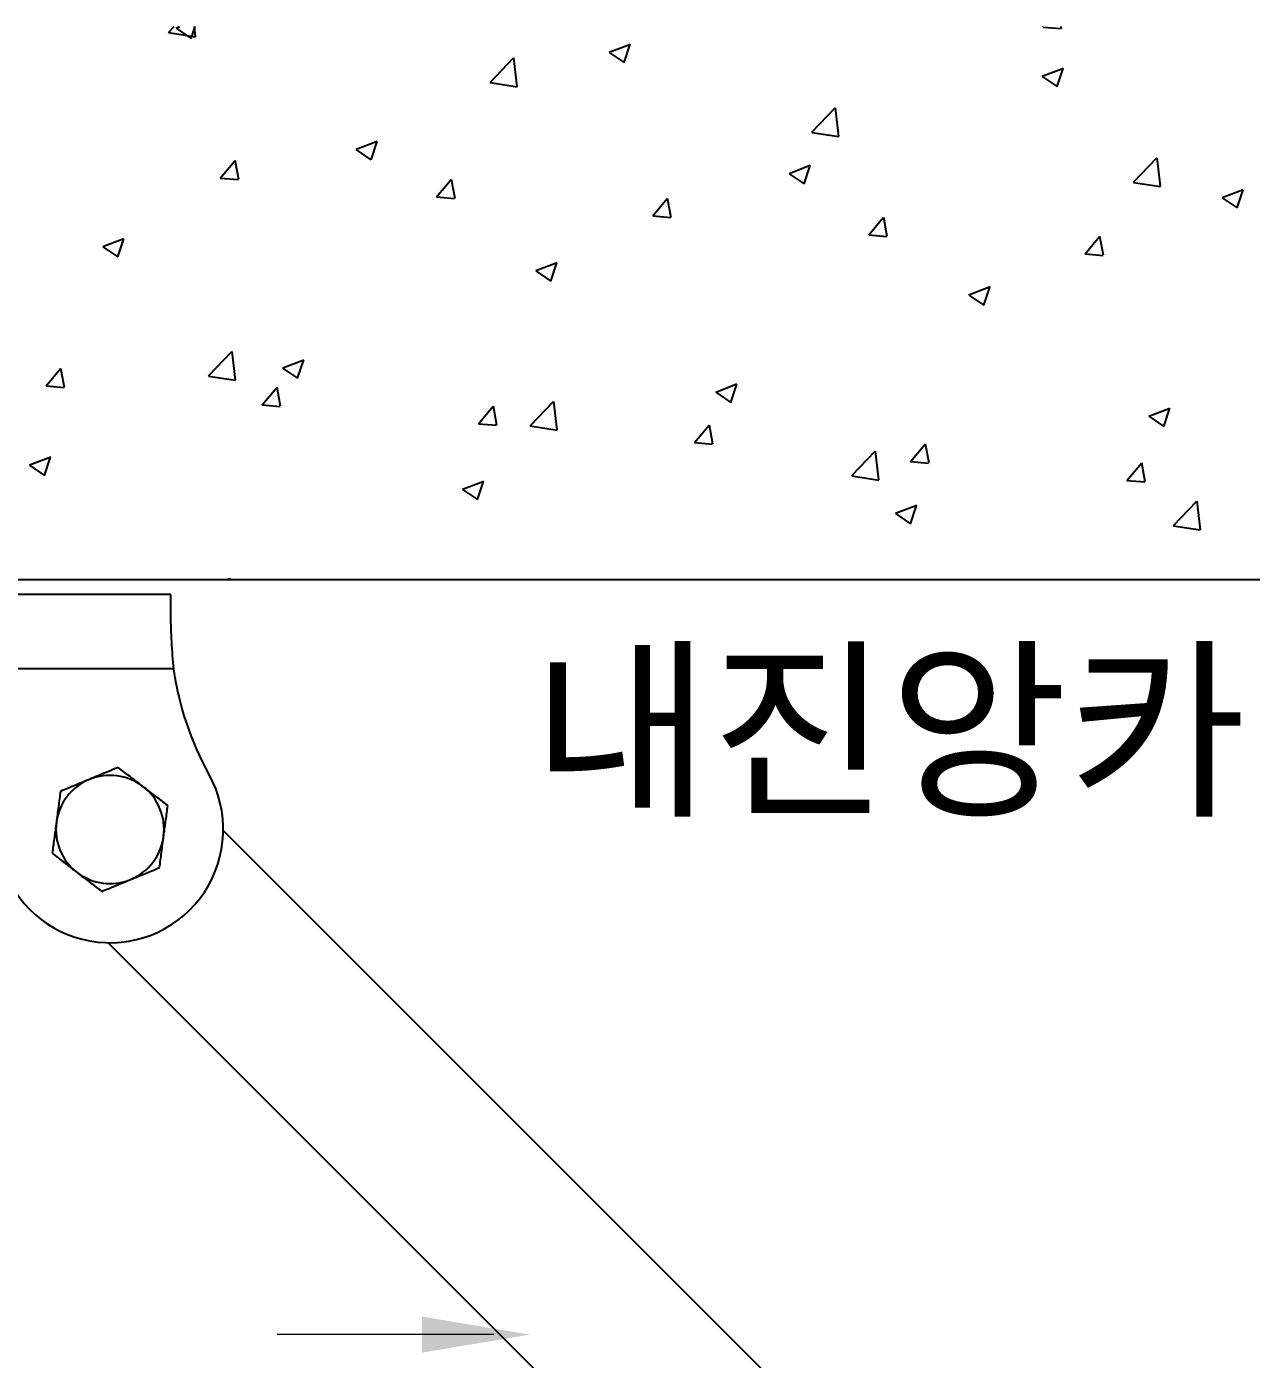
# Model space of a CAD drawing. Header units: millimetres. Extents: x 0 to 42050, y 0 to 29700.
# Drawn here: x 25295 to 26327, y 20460 to 21583 of the extents above; entities that cross this region are included whole.
import ezdxf

# ---------------------------------------------------------------- set-up
doc = ezdxf.new("R2010")
doc.units = ezdxf.units.MM
doc.header["$LTSCALE"] = 50
for name, color, linetype in [('2', 2, 'Continuous'), ('3', 3, 'Continuous'), ('KVC', 7, 'Continuous'), ('P', 3, 'Continuous')]:
    doc.layers.add(name, color=color, linetype=linetype)
doc.styles.add('돋움', font='')
doc.styles.get('돋움').set_extended_font_data('Dotum')

msp = doc.modelspace()

# ---------------------------------------------------------------- linework, layer by layer
at = {"color": 7}
for p, q in [((25414.3, 21578.3), (25419, 21583.3)), ((25420.6, 21581.9), (25433.2, 21573.4)), ((25420.7, 21582.1), (25423.6, 21583.3)), ((25433.2, 21573.4), (25436.6, 21583.3)), ((25437, 21574.8), (25436, 21583.3)), ((26151.4, 21582.9), (26151.7, 21583.3)), ((26151.4, 21582.9), (26166.6, 21581.6)), ((26167, 21581.7), (26166.7, 21583.3)), ((25414.3, 21578.2), (25436.9, 21574.7)), ((25785.7, 21561.8), (25803.5, 21568.6)), ((25798.3, 21553), (25803.4, 21568.4)), ((25685.3, 21536.3), (25705.1, 21556.9)), ((25708, 21532.8), (25705.2, 21556.9)), ((25785.6, 21561.6), (25798.2, 21553)), ((26150.7, 21541.5), (26168.5, 21548.3)), ((26163.3, 21532.7), (26168.4, 21548)), ((25685.4, 21536.1), (25708, 21532.6)), ((26150.6, 21541.2), (26163.3, 21532.7)), ((25956.4, 21494.2), (25976.2, 21514.9)), ((25979.1, 21490.8), (25976.3, 21514.9)), ((25956.5, 21494.1), (25979.1, 21490.6)), ((25572.2, 21479.6), (25584.8, 21471.1)), ((25572.3, 21479.9), (25590.1, 21486.7)), ((25584.9, 21471.1), (25590, 21486.5)), ((25457.9, 21455.6), (25470.2, 21470.2)), ((25473.5, 21454.4), (25470.5, 21470.3)), ((25937.3, 21459.5), (25955.1, 21466.4)), ((26227.5, 21452.2), (26247.3, 21472.8)), ((26250.2, 21448.7), (26247.4, 21472.8)), ((25457.9, 21455.6), (25473.1, 21454.3)), ((25937.2, 21459.3), (25949.9, 21450.8)), ((25949.9, 21450.8), (25955, 21466.1)), ((25640.1, 21439.7), (25652.4, 21454.3)), ((25655.7, 21438.4), (25652.7, 21454.3)), ((26227.6, 21452), (26250.2, 21448.5)), ((26302.4, 21439.2), (26320.1, 21446)), ((26314.9, 21430.4), (26320.1, 21445.8)), ((25640.1, 21439.7), (25655.3, 21438.4)), ((25822.3, 21423.7), (25834.6, 21438.3)), ((25837.8, 21422.5), (25834.9, 21438.4)), ((26302.3, 21439), (26314.9, 21430.4)), ((25822.3, 21423.7), (25837.5, 21422.4)), ((26004.5, 21407.8), (26016.7, 21422.4)), ((26020, 21406.5), (26017.1, 21422.5)), ((25358.9, 21397.9), (25376.7, 21404.8)), ((25371.4, 21389.2), (25376.6, 21404.5)), ((26004.5, 21407.8), (26019.7, 21406.5)), ((26186.7, 21391.9), (26198.9, 21406.5)), ((26202.2, 21390.6), (26199.3, 21406.5)), ((25358.8, 21397.7), (25371.4, 21389.2)), ((26186.7, 21391.9), (26201.9, 21390.5)), ((25723.8, 21377.4), (25736.4, 21368.8)), ((25723.9, 21377.6), (25741.7, 21384.4)), ((25736.5, 21368.8), (25741.6, 21384.2)), ((26088.8, 21357), (26101.5, 21348.5)), ((26088.9, 21357.3), (26106.7, 21364.1)), ((26101.5, 21348.5), (26106.6, 21363.8)), ((25447.9, 21288.9), (25467.7, 21309.5)), ((25470.6, 21285.4), (25467.8, 21309.5)), ((25510.5, 21295.7), (25528.3, 21302.5)), ((25523, 21286.9), (25528.2, 21302.3)), ((25311, 21280.5), (25323.3, 21295.1)), ((25326.5, 21279.2), (25323.6, 21295.2)), ((25448, 21288.7), (25470.6, 21285.2)), ((25510.4, 21295.4), (25523, 21286.9)), ((25311, 21280.5), (25326.2, 21279.2)), ((25493.2, 21264.6), (25505.4, 21279.2)), ((25508.7, 21263.3), (25505.8, 21279.2)), ((25875.5, 21275.3), (25893.3, 21282.2)), ((25888.1, 21266.6), (25893.2, 21281.9)), ((25493.2, 21264.6), (25508.4, 21263.2)), ((25719, 21246.8), (25738.8, 21267.4)), ((25741.7, 21243.3), (25738.9, 21267.4)), ((25875.4, 21275.1), (25888.1, 21266.6)), ((25675.4, 21248.6), (25687.6, 21263.2)), ((25690.9, 21247.4), (25688, 21263.3)), ((26240.5, 21254.8), (26253.1, 21246.2)), ((26240.6, 21255), (26258.3, 21261.8)), ((26253.1, 21246.2), (26258.3, 21261.6)), ((25675.4, 21248.6), (25690.6, 21247.3)), ((25719.1, 21246.7), (25741.7, 21243.2)), ((25857.6, 21232.7), (25869.8, 21247.3)), ((25873.1, 21231.4), (25870.1, 21247.3)), ((25857.6, 21232.7), (25872.7, 21231.4)), ((26039.7, 21216.8), (26052, 21231.3)), ((26055.3, 21215.5), (26052.3, 21231.4)), ((25297.1, 21213.8), (25314.9, 21220.6)), ((25309.6, 21205), (25314.8, 21220.3)), ((25990.1, 21204.8), (26009.9, 21225.4)), ((26012.8, 21201.3), (26010, 21225.4)), ((25297, 21213.5), (25309.6, 21205)), ((26039.7, 21216.7), (26054.9, 21215.4)), ((26221.9, 21200.8), (26234.2, 21215.4)), ((26237.5, 21199.5), (26234.5, 21215.5)), ((25662.1, 21193.4), (25679.9, 21200.2)), ((25674.7, 21184.7), (25679.8, 21200)), ((25990.2, 21204.6), (26012.8, 21201.1)), ((26221.9, 21200.8), (26237.1, 21199.5)), ((25662, 21193.2), (25674.6, 21184.7)), ((26027.1, 21173.1), (26044.9, 21179.9)), ((26039.7, 21164.3), (26044.8, 21179.7)), ((26261.2, 21162.7), (26281, 21183.4)), ((26283.9, 21159.2), (26281.1, 21183.4)), ((26027, 21172.8), (26039.7, 21164.3)), ((26261.3, 21162.6), (26283.8, 21159.1)), ((25463, 21117), (25466.5, 21118.3)), ((25466, 21117), (25466.4, 21118.1))]:
    msp.add_line(p, q, dxfattribs=at)
at = {"layer": '2', "color": 1, "lineweight": 0}
msp.add_line((25688.5, 20480.8), (25505.8, 20480.8), dxfattribs=at)
msp.add_solid([(25627.8, 20465.6), (25627.8, 20496), (25718.9, 20480.8)], dxfattribs=at)
at = {"layer": 'KVC', "color": 3, "linetype": 'Continuous', "lineweight": 25}
for p, q in [((25416.1, 21104.6), (25033.9, 21104.6)), ((25416.1, 21086.2), (25416.1, 21104.6)), ((25418.6, 21041.9), (25033.9, 21041.9)), ((25927.3, 20438.8), (25460.4, 20905.7)), ((25363.3, 20811.1), (25831.4, 20343))]:
    msp.add_line(p, q, dxfattribs=at)
for centre, radius, start, end in [((25672.7, 21077.7), 256.7, 188.0262, 209.0669), ((25364.9, 20906.6), 95.5, 201.1958, 29.0669)]:
    msp.add_arc(centre, radius, start, end, dxfattribs=at)
at = {"layer": 'KVC', "color": 7, "linetype": 'Continuous', "lineweight": 25}
for start, end in [(52.4483, 112.4483), (112.4483, 172.4483), (352.4483, 52.4483), (172.4483, 232.4483), (292.4483, 352.4483), (232.4483, 292.4483)]:
    msp.add_arc((25364.9, 20906.6), 45.6, start, end, dxfattribs=at)
at = {"layer": 'KVC', "color": 3, "linetype": 'Continuous', "lineweight": 25}
msp.add_open_spline([(25418.6, 21041.9), (25418.3, 21045.6), (25417.6, 21053.4), (25416.9, 21064.9), (25416.4, 21076.4), (25416.2, 21082.9), (25416.1, 21086.2)], degree=3, knots=[0, 0, 0, 0, 0.229978, 0.473247, 0.729897, 1, 1, 1, 1], dxfattribs=at)
at = {"layer": 'KVC', "color": 7, "linetype": 'Continuous', "lineweight": 25}
for points, knots in [([(25371.8, 20958.8), (25366, 20956.4), (25357.9, 20953.1), (25349.7, 20949.7), (25347.5, 20948.8)], [0, 0, 0, 0, 0.731364, 1, 1, 1, 1]), ([(25392.7, 20942.8), (25392.2, 20943.1), (25388.5, 20946), (25381.4, 20951.5), (25375, 20956.3), (25371.8, 20958.8)], [0, 0, 0, 0, 0.0700858, 0.5307797, 1, 1, 1, 1]), ([(25323.1, 20938.7), (25322.6, 20934.5), (25321.4, 20925.9), (25320.3, 20917), (25319.7, 20912.6)], [0, 0, 0, 0, 0.495458, 1, 1, 1, 1]), ([(25347.5, 20948.8), (25341.4, 20946.2), (25333.1, 20942.8), (25325.2, 20939.5), (25323.1, 20938.7)], [0, 0, 0, 0, 0.742448, 1, 1, 1, 1]), ([(25413.6, 20926.7), (25410.2, 20929.3), (25403.4, 20934.6), (25396.3, 20940), (25392.7, 20942.8)], [0, 0, 0, 0, 0.495456, 1, 1, 1, 1]), ([(25410.1, 20900.6), (25410.2, 20901.2), (25410.8, 20905.9), (25412, 20914.7), (25413.1, 20922.7), (25413.6, 20926.7)], [0, 0, 0, 0, 0.070086, 0.530782, 1, 1, 1, 1]), ([(25319.7, 20912.6), (25319.6, 20912), (25319, 20907.3), (25317.8, 20898.4), (25316.7, 20890.5), (25316.2, 20886.5)], [0, 0, 0, 0, 0.070087, 0.530782, 1, 1, 1, 1]), ([(25406.7, 20874.5), (25407.2, 20878.7), (25408.4, 20887.3), (25409.5, 20896.1), (25410.1, 20900.6)], [0, 0, 0, 0, 0.495458, 1, 1, 1, 1]), ([(25316.2, 20886.5), (25319.6, 20883.9), (25326.5, 20878.6), (25333.5, 20873.2), (25337.1, 20870.4)], [0, 0, 0, 0, 0.495455, 1, 1, 1, 1]), ([(25382.3, 20864.4), (25384.5, 20865.3), (25392.8, 20868.7), (25400.8, 20872), (25406.7, 20874.5)], [0, 0, 0, 0, 0.268631, 1, 1, 1, 1]), ([(25337.1, 20870.4), (25337.6, 20870), (25341.3, 20867.1), (25348.4, 20861.7), (25354.8, 20856.8), (25358, 20854.4)], [0, 0, 0, 0, 0.070086, 0.530782, 1, 1, 1, 1]), ([(25358, 20854.4), (25360, 20855.2), (25368, 20858.5), (25376.2, 20861.9), (25382.3, 20864.4)], [0, 0, 0, 0, 0.257552, 1, 1, 1, 1])]:
    msp.add_open_spline(points, degree=3, knots=knots, dxfattribs=at)
at = {"layer": 'P', "color": 0, "lineweight": -2}
msp.add_line((28420.3, 21117), (24477.5, 21117), dxfattribs=at)

# ---------------------------------------------------------------- texts
at = {"layer": '3', "color": 4, "style": '돋움'}
msp.add_text('내진앙카', height=120, dxfattribs=at).set_placement((25720.4, 20930))

doc.saveas('drawing.dxf')
